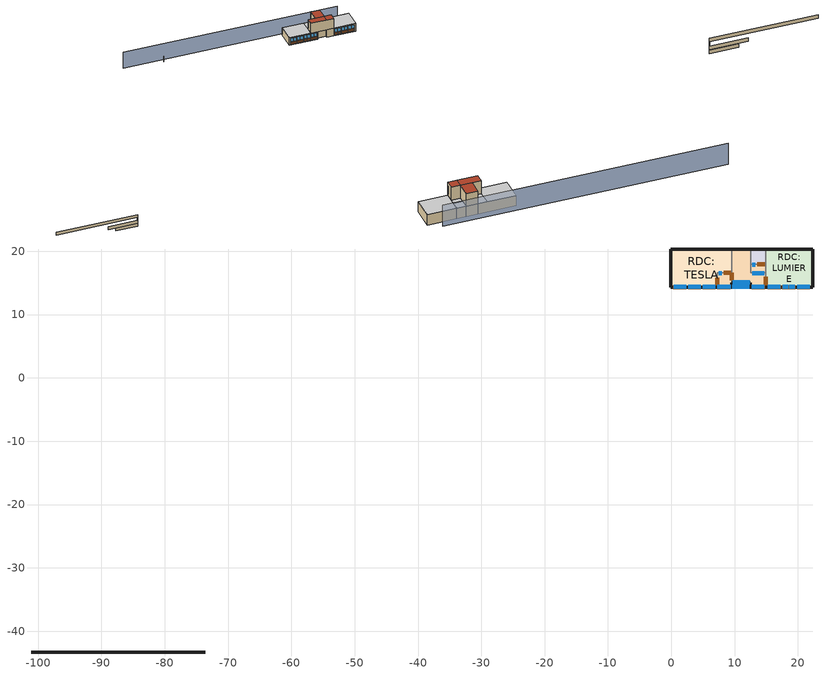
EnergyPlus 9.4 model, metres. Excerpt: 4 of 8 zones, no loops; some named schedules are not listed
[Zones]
RDC:HALLRDC
 floor outside (NR3 - Plancher - externe): 12.53,17.96 9.59,17.96 9.59,20.36 12.53,20.36 z0.03; 14.88,14.3 12.49,14.3 12.49,15.02 14.88,15.02 z0.03; 14.88,15.02 9.59,15.02 9.59,17.96 14.88,17.96 z0.03
 floor outside (NR3 - Plancher - intermédiaire): 12.49,14.3 9.59,14.3 9.59,15.02 12.49,15.02 z2.92
 floor to RDC:HALLRDC (NR3 - Plancher - intermédiaire_Reversed_Rev): 13.32,16.55 12.53,16.55 12.53,16.6 13.25,16.6 z2.92; 12.53,16.55 12.5,16.55 12.5,17.17 12.53,17.14 z2.92; 12.49,15.02 9.62,15.02 9.62,16.55 12.49,16.55 z2.92; 14.88,14.3 12.49,14.3 12.49,16.55 13.32,16.55 14.88,15.37 z2.92; 9.62,15.02 9.59,15.02 9.59,19.36 9.62,19.34 z2.92; 14.88,15.37 13.25,16.6 14.88,16.6 z2.92; 9.62,19.34 9.59,19.36 9.59,19.95 9.62,19.95 z2.92; 12.5,19.95 9.59,19.95 9.59,20.36 12.5,20.36 z2.92; 12.53,17.14 12.5,17.17 12.5,20.36 12.53,20.36 z2.92
 floor to RDC:TESLA (NR3 - Plafond_RdC_Reversed): 9.59,14.3 7.24,14.3 7.24,16.6 9.59,16.6 z2.92
 wall outside (NR3 - Nord): 12.53,20.36 9.59,20.36 z0.03:2.92; 12.53,20.36 9.59,20.36 z2.92:6.53
 wall outside (NR3 - Mur EST et OUEST SUD): 9.59,15.02 12.49,15.02 12.49,14.3 14.88,14.3 z0.03:2.92; 7.24,14.3 14.88,14.3 z2.92:6.53
 wall outside (LinearBridgingConstruction): -73.6,-43.29 -101.06,-43.29 z-11.1:-10.1
 wall to RDC:LOCALTECH (NR3 - Cloisons interieures_Rev): 14.88,17.96 12.53,17.96 z0.03:2.92
 wall to RDC:LOCALTECH (NR3 - Cloison interieur coupe feu_Rev): 12.53,17.96 12.53,20.36 z0.03:2.92
 wall to RDC:TESLA (NR3 - Cloison interieur coupe feu_Rev): 9.59,20.36 9.59,15.02 z0.03:2.92
 wall to RDC:LUMIERE (NR3 - Cloisons interieures_Rev): 14.88,14.3 14.88,17.96 z0.03:2.92
 wall to Etage:BUREAUETAGE (NR3 - Cloisons interieures_Rev): 9.59,16.6 7.24,16.6 z2.92:6.53
 wall to Etage:NOBEL (NR3 - Cloisons interieures_Rev): 7.24,16.6 7.24,14.3 z2.92:6.53
 wall to Etage:TURING (NR3 - Cloisons interieures_Rev): 14.88,14.3 14.88,16.6 z2.92:6.53
 wall to Etage:LOCALSERVEURS (NR3 - Cloisons interieures_Rev): 14.88,16.6 12.53,16.6 z2.92:6.53
 wall to Etage:LOCALSERVEURS (NR3 - Cloison interieur coupe feu_Rev): 12.53,16.6 12.53,20.36 z2.92:6.53
 wall to Etage:BUREAUETAGE (NR3 - Cloison interieur coupe feu_Rev): 9.59,20.36 9.59,16.6 z2.92:6.53
 window inside (NR3 - vitrage intern - 1001): 13.28,17.9 12.76,17.9 z1.23:2.3; 7.99,16.54 7.47,16.54 z4.13:5.2; 14.67,16.54 12.75,16.54 z3.33:5.2
 window (NR3 - Double vitrage feuilleté_Z-30 - 1002): 11.41,15.08 12.4,15.08 / 10.56,15.08 11.33,15.08 / 9.71,15.08 10.48,15.08 z0.25:2.54
 window (SGG PLT XN 4/16/4 - 1003): 13.78,14.36 14.71,14.36 / 12.76,14.36 13.69,14.36 z1.25:2.52
 window (NR3 - Double vitrage feuilleté_Z-30 - 1004): 7.43,14.36 9.38,14.36 / 12.74,14.36 14.69,14.36 z3.14:4.06; 11.51,14.36 12.35,14.36 / 10.59,14.36 11.42,14.36 / 9.67,14.36 10.51,14.36 z3.33:4.24
 window (SGG PLT XN 4/16/4 - 1005): 13.75,14.36 14.69,14.36 / 12.74,14.36 13.67,14.36 / 8.45,14.36 9.38,14.36 / 7.43,14.36 8.36,14.36 z4.14:5.42; 11.51,14.36 12.35,14.36 / 10.59,14.36 11.42,14.36 / 9.67,14.36 10.51,14.36 z4.33:5.42
 door inside (NR 3 - Portes): 14.72,17.96 13.57,17.96 / 9.59,16.61 9.59,15.46 / 14.88,14.82 14.88,15.97 z0.2:2.34; 9.43,16.6 8.28,16.6 / 7.24,15.8 7.24,14.65 / 14.88,14.65 14.88,15.8 z3.1:5.24
 door (NR3 - Panneaux avec émalit): 12.72,14.3 14.75,14.3 z0.21:1.2
 ceiling to Etage:LOCALSERVEURS (NR3 - Plancher - intermédiaire_Reversed): 12.53,16.6 14.88,16.6 14.88,17.96 12.53,17.96 z2.92
 roof outside (NR3 - toiture végétale): 12.53,14.3 14.88,14.3 14.88,16.6 12.53,16.6 z6.53; 9.59,16.6 12.53,16.6 12.53,20.36 9.59,20.36 z6.53; 7.24,14.3 12.53,14.3 12.53,16.6 7.24,16.6 z6.53
RDC:LOCALTECH
 floor outside (NR3 - Plancher - externe): 14.88,17.96 12.53,17.96 12.53,20.36 14.88,20.36 z0.03
 wall outside (NR3 - Nord): 14.88,20.36 12.53,20.36 z0.03:2.92
 wall outside (LinearBridgingConstruction): -73.6,-43.29 -73.83,-43.29 z-12.2:-11.2
 wall to RDC:LUMIERE (NR3 - Cloisons interieures): 14.88,17.96 14.88,20.36 z0.03:2.92
 ceiling to Etage:LOCALSERVEURS (NR3 - Plancher - intermédiaire_Reversed): 12.53,17.96 14.88,17.96 14.88,20.36 12.53,20.36 z2.92
RDC:TESLA
 floor outside (NR3 - Plancher - externe): 9.59,14.3 -0.07,14.3 -0.07,20.36 9.59,20.36 z0.03
 wall outside (NR3 - Nord): 9.59,20.36 -0.07,20.36 z0.03:2.92
 wall outside (NR3 - Mur EST et OUEST SUD): -0.07,20.36 -0.07,14.3 9.59,14.3 9.59,15.02 z0.03:2.92
 wall outside (LinearBridgingConstruction): -73.6,-43.29 -83.5,-43.29 z-13.3:-12.3
 window (SGG PLT XN 4/16/4 - 1006): 8.3,14.36 9.24,14.36 / 7.28,14.36 8.22,14.36 / 6,14.36 6.94,14.36 / 3.7,14.36 4.64,14.36 / 2.69,14.36 3.62,14.36 / 1.4,14.36 2.34,14.36 z1.25:2.52
 window (NR3 - Double vitrage feuilleté_Z-30 - 1007): 4.99,14.36 5.92,14.36 / 0.39,14.36 1.32,14.36 z1.25:2.52
 door (NR3 - Panneaux avec émalit): 4.95,14.3 5.96,14.3 / 5.96,14.3 6.98,14.3 / 2.65,14.3 4.68,14.3 / 7.24,14.3 9.28,14.3 / 0.35,14.3 2.38,14.3 z0.21:1.2
 ceiling to Etage:BUREAUETAGE (NR3 - Plancher - intermédiaire_Reversed): 7.24,16.6 9.59,16.6 9.59,20.36 7.24,20.36 z2.92
 ceiling to Etage:NOBEL (NR3 - Plancher - intermédiaire_Reversed): -0.07,14.3 7.24,14.3 7.24,20.36 -0.07,20.36 z2.92
RDC:LUMIERE
 floor outside (NR3 - Plancher - externe): 22.33,14.3 14.88,14.3 14.88,20.36 22.33,20.36 z0.03
 wall outside (NR3 - Nord): 22.33,20.36 14.88,20.36 z0.03:2.92
 wall outside (NR3 - Mur EST et OUEST SUD): 14.88,14.3 22.33,14.3 22.33,20.36 z0.03:2.92
 wall outside (LinearBridgingConstruction): -73.6,-43.29 -81.1,-43.29 z-14.4:-13.4
 window (SGG PLT XN 4/16/4 - 1005): 20.91,14.36 21.85,14.36 / 19.9,14.36 20.83,14.36 / 18.59,14.36 19.53,14.36 / 17.58,14.36 18.51,14.36 / 15.26,14.36 16.19,14.36 z1.25:2.52
 window (NR3 - Double vitrage feuilleté_Z-30 - 1004): 16.28,14.36 17.21,14.36 z1.25:2.52
 door (NR3 - Panneaux avec émalit): 15.22,14.3 16.23,14.3 / 16.24,14.3 17.25,14.3 / 19.86,14.3 21.89,14.3 / 17.54,14.3 19.57,14.3 z0.21:1.2
 ceiling to Etage:TURING (NR3 - Plancher - intermédiaire_Reversed): 14.88,14.3 22.33,14.3 22.33,20.36 14.88,20.36 z2.92
shading: -53.06,21.68 18.94,21.68 z-0.31:5.69; -39.88,20.72 -39.88,20.52 z-0.31:1.69
[Building]
Building: North Axis {deg}=37; Terrain=Urban; Loads Convergence Tolerance Value {W}=0.04; Temperature Convergence Tolerance Value {deltaC}=0.4; Solar Distribution=FullExterior; Maximum Number of Warmup Days=25; Minimum Number of Warmup Days=6
[Site:Location]
NR3 (01-01:31-12)  (01-01:31-12): Latitude {deg}=48.9; Longitude {deg}=2.21; Time Zone {hr}=1; Elevation {m}=50
[SizingPeriod:DesignDay] Day of Month=15; Day Type=SummerDesignDay; Humidity Condition Type=WetBulb; Barometric Pressure {Pa}=100725.8; Wind Speed {m/s}=0; Wind Direction {deg}=0; Rain Indicator=No; Snow Indicator=No; Daylight Saving Time Indicator=Yes; Solar Model Indicator=ASHRAEClearSky; Sky Clearness=0.98
Name | Month | Maximum Dry-Bulb Temperature {C} | Daily Dry-Bulb Temperature Range {deltaC} | Wetbulb or DewPoint at Maximum Dry-Bulb {C}
Summer Design Day in NR3 (01-01:31-12) Juin | 6 | 31.4 | 13.1 | 20.9
Summer Design Day in NR3 (01-01:31-12) Juil | 7 | 33.8 | 13.6 | 20.9
Summer Design Day in NR3 (01-01:31-12) Aoû | 8 | 35.9 | 14.2 | 21.6
Summer Design Day in NR3 (01-01:31-12) Sep | 9 | 28.8 | 12.4 | 19.1
[Site:HeightVariation]
Wind Speed Profile Exponent=0.28; Wind Speed Profile Boundary Layer Thickness {m}=370; Air Temperature Gradient Coefficient {K/m}=0.0065
[Site:GroundTemperature:BuildingSurface]
18, 18, 18, 18, 18, 18, 18, 18, 18, 18, 18, 18
[Site:GroundTemperature:FCfactorMethod]
January Ground Temperature {C}=5.23; February Ground Temperature {C}=4.57; March Ground Temperature {C}=5.75; April Ground Temperature {C}=7.6; May Ground Temperature {C}=12.46; June Ground Temperature {C}=16.2; July Ground Temperature {C}=18.72; August Ground Temperature {C}=19.49; September Ground Temperature {C}=18.18; October Ground Temperature {C}=15.28; November Ground Temperature {C}=11.39; December Ground Temperature {C}=7.79
[Site:GroundTemperature:Shallow]
14, 14, 14, 14, 14, 14, 14, 14, 14, 14, 14, 14
[Site:GroundTemperature:Deep]
14, 14, 14, 14, 14, 14, 14, 14, 14, 14, 14, 14
[Site:GroundReflectance]
0.2, 0.2, 0.2, 0.2, 0.2, 0.2, 0.2, 0.2, 0.2, 0.2, 0.2, 0.2
[Site:GroundReflectance:SnowModifier]
2, 2
[Site:WaterMainsTemperature]
Calculation Method=Correlation; Annual Average Outdoor Air Temperature {C}=11.6; Maximum Difference In Monthly Average Outdoor Air Temperatures {deltaC}=20
[Material] Roughness=Rough
Name | Thickness {m} | Conductivity {W/m-K} | Density {kg/m3} | Specific Heat {J/kg-K} | Thermal Absorptance | Solar Absorptance | Visible Absorptance
Foam - polyurethane_.14 | 0.14 | 0.028 | 30 | 1470 | 0.9 | 0.6 | 0.6
Oriented strand board (OSB)_.012 | 0.012 | 0.13 | 650 | 1700 | 0.9 | 0.6 | 0.6
NR3 - NOVOPHEN Particleboard_.019 | 0.019 | 0.14 | 670 | 1700 | 0.9 | 0.6 | 0.6
NR3 - Couvertur en acier_.001 | 0.001 | 50 | 7800 | 450 | 0.3 | 0.3 | 0.3
NR3 - Plaque de plâtre_.013 | 0.013 | 0.25 | 800 | 1000 | 0.9 | 0.7 | 0.7
Wood derivatives - plywood - 700 kg/m3_.003 | 0.003 | 0.15 | 700 | 1420 | 0.9 | 0.6 | 0.6
Wood derivatives - wood particle panels_.034 | 0.034 | 0.12 | 500 | 1880 | 0.9 | 0.6 | 0.6
GR 32 ISOVER_.14 | 0.14 | 0.032 | 28 | 1470 | 0.9 | 0.7 | 0.7
Anti-Sun Glass Cladding_.005 | 0.005 | 1.05 | 2500 | 750 | 0.9 | 0.5 | 0.5
Aluminium_.0015 | 0.0015 | 160 | 2800 | 880 | 0.3 | 0.3 | 0.3
EPS Expanded Polystyrene (Standard)_.01 | 0.01 | 0.04 | 15 | 1400 | 0.9 | 0.6 | 0.6
Air **** DOES NOT INCLUDE EFFECT OF CONVECTION - NOT FOR GENERAL USE ****_.2 | 0.2 | 0.025 | 1.23 | 1008 | 0.9 | 0.7 | 0.7
Air **** DOES NOT INCLUDE EFFECT OF CONVECTION - NOT FOR GENERAL USE ****_.06 | 0.06 | 0.025 | 1.23 | 1008 | 0.9 | 0.7 | 0.7
NR3 - Isolant en laine minérale_.04 | 0.04 | 0.046 | 137.5 | 1030 | 0.9 | 0.6 | 0.6
Soil - earth common_.07 | 0.07 | 1.28 | 1460 | 880 | 0.9 | 0.6 | 0.6
NR3 - Membrane PVC Armé_.0014 | 0.0014 | 0.06 | 1090 | 1000 | 0.9 | 0.7 | 0.7
NR3 - Lambourde bois_.06 | 0.06 | 0.12 | 500 | 1600 | 0.9 | 0.7 | 0.7
[Material:NoMass] Roughness=Rough
Name | Thermal Resistance {m2-K/W} | Thermal Absorptance | Solar Absorptance | Visible Absorptance
LinearBridgingLayer | 0.6267 | 0.01 | 0.01 | 0.01
1_RVAL_4; 3_RVAL_1; 4_RVAL_5; 19_RVAL_5 | 0.04 | 0.9 | 0.7 | 0.7
5_RVAL_3; 6_RVAL_3; 10_RVAL_2 | 1.35 | 0.9 | 0.7 | 0.7
11_RVAL_1 | 2.5441 | 0.9 | 0.7 | 0.7
21_RVAL_4; 21_RVAL_6 | 4.55 | 0.9 | 0.7 | 0.7
21_RVAL_7 | 6.85 | 0.9 | 0.7 | 0.7
[Material:RoofVegetation]
NR3 - Vegetation_.15: Height of Plants {m}=0.1; Leaf Area Index=2.7; Leaf Reflectivity=0.22; Leaf Emissivity=0.95; Minimum Stomatal Resistance {s/m}=100; Roughness=Rough; Thickness {m}=0.15; Conductivity of Dry Soil {W/m-K}=0.337; Density of Dry Soil {kg/m3}=1300; Specific Heat of Dry Soil {J/kg-K}=1046; Thermal Absorptance=0.9; Solar Absorptance=0.7; Visible Absorptance=0.7; Saturation Volumetric Moisture Content of the Soil Layer=0.5; Residual Volumetric Moisture Content of the Soil Layer=0.01; Initial Volumetric Moisture Content of the Soil Layer=0.15; Moisture Diffusion Calculation Method=Simple
[WindowMaterial:Glazing] Optical Data Type=Spectral; Infrared Transmittance at Normal Incidence=0; Dirt Correction Factor for Solar and Visible Transmittance=1
Name | Window Glass Spectral Data Set | Thickness {m} | Front Side Infrared Hemispherical Emissivity | Back Side Infrared Hemispherical Emissivity | Conductivity {W/m-K}
1225 | Guardian Clear laminate (4mm+.060"PVB+4mm) <C_Lam44.2.grd> | 0.0091948 | 0.84 | 0.84 | 0.6196
7776 | Saint-Gobain Glass SGG PLANICLEAR 4mm <PLANICLEAR 4mm.SGG> | 0.004 | 0.84 | 0.84 | 1
7968 | Saint-Gobain Glass SGG PLANITHERM XN 4mm <PLANITHERM XN 4mm.SGG> | 0.004 | 0.05 | 0.84 | 1
7985 | Saint-Gobain Glass SGG VISION-LITE 44.2mm <VISION-LITE 44.2mm.SGG> | 0.00876 | 0.846 | 0.846 | 0.756
[WindowMaterial:Gas]
1021: Gas Type=Argon; Thickness {m}=0.016
[WindowMaterial:Blind]
20001: Slat Orientation=Horizontal; Slat Width {m}=0.025; Slat Separation {m}=0.01875; Slat Thickness {m}=0.001; Slat Angle {deg}=45; Slat Conductivity {W/m-K}=0.9; Slat Beam Solar Transmittance=0; Front Side Slat Beam Solar Reflectance=0.8; Back Side Slat Beam Solar Reflectance=0.8; Slat Diffuse Solar Transmittance=0; Front Side Slat Diffuse Solar Reflectance=0.8; Back Side Slat Diffuse Solar Reflectance=0.8; Slat Beam Visible Transmittance=0; Front Side Slat Beam Visible Reflectance=0.8; Back Side Slat Beam Visible Reflectance=0.8; Slat Diffuse Visible Transmittance=0; Front Side Slat Diffuse Visible Reflectance=0.8; Back Side Slat Diffuse Visible Reflectance=0.8; Slat Infrared Hemispherical Transmittance=0; Front Side Slat Infrared Hemispherical Emissivity=0.9; Back Side Slat Infrared Hemispherical Emissivity=0.9; Blind to Glass Distance {m}=0.015; Blind Top Opening Multiplier=0.5; Blind Bottom Opening Multiplier=0.5; Blind Left Side Opening Multiplier=0.5; Blind Right Side Opening Multiplier=0.5; Minimum Slat Angle {deg}=0; Maximum Slat Angle {deg}=180
[MaterialProperty:GlazingSpectralData]
Guardian Clear laminate (4mm+.060"PVB+4mm) <C_Lam44.2.grd>: Wavelength 1 {micron}=0.3; Transmittance 1=0; Front Reflectance 1=0.053; Back Reflectance 1=0.047; Wavelength 2 {micron}=0.305; Transmittance 2=0; Front Reflectance 2=0.053; Back Reflectance 2=0.046; Wavelength 3 {micron}=0.31; Transmittance 3=0; Front Reflectance 3=0.053; Back Reflectance 3=0.046; Wavelength 4 {micron}=0.315; Transmittance 4=0; Front Reflectance 4=0.053; Back Reflectance 4=0.046; Wavelength 5 {micron}=0.32; Transmittance 5=0; Front Reflectance 5=0.052; Back Reflectance 5=0.046; N21=0.325; N22=0; N23=0.052; N24=0.046; N25=0.33; N26=0; N27=0.052; N28=0.046; N29=0.335; N30=0; N31=0.052; N32=0.046; N33=0.34; N34=0; N35=0.052; N36=0.045; N37=0.345; N38=0; N39=0.051; N40=0.045; N41=0.35; N42=0; N43=0.051; N44=0.045; N45=0.355; N46=0; N47=0.051; N48=0.045; N49=0.36; N50=0; N51=0.051; N52=0.045; N53=0.365; N54=0; N55=0.051; N56=0.045; N57=0.37; N58=0; N59=0.051; N60=0.045; N61=0.375; N62=0; N63=0.05; N64=0.045; N65=0.38; N66=0; N67=0.05; N68=0.044; N69=0.385; N70=0.002; N71=0.05; N72=0.044; N73=0.39; N74=0.04; N75=0.05; N76=0.044; N77=0.395; N78=0.196; N79=0.052; N80=0.046; N81=0.4; N82=0.408; N83=0.058; N84=0.053; N85=0.405; N86=0.607; N87=0.067; N88=0.064; N89=0.41; N90=0.737; N91=0.076; N92=0.074; N93=0.415; N94=0.803; N95=0.08; N96=0.079; N97=0.42; N98=0.834; N99=0.082; N100=0.081; N101=0.425; N102=0.848; N103=0.083; N104=0.083; N105=0.43; N106=0.854; N107=0.084; N108=0.083; N109=0.435; N110=0.857; N111=0.084; N112=0.083; N113=0.44; N114=0.859; N115=0.084; N116=0.083; N117=0.445; N118=0.863; N119=0.084; N120=0.083; N121=0.45; N122=0.867; N123=0.084; N124=0.084; N125=0.455; N126=0.872; N127=0.084; N128=0.084; N129=0.46; N130=0.876; N131=0.084; N132=0.084; N133=0.465; N134=0.878; N135=0.085; N136=0.084; N137=0.47; N138=0.881; N139=0.085; N140=0.084; N141=0.475; N142=0.882; N143=0.085; N144=0.084; N145=0.48; N146=0.883; N147=0.085; N148=0.084; N149=0.485; N150=0.884; N151=0.085; N152=0.084; N153=0.49; N154=0.885; N155=0.085; N156=0.084; N157=0.495; N158=0.886; N159=0.084; N160=0.084; N161=0.5; N162=0.887; N163=0.084; N164=0.084; N165=0.505; N166=0.888; N167=0.084; N168=0.084; N169=0.51; N170=0.889; N171=0.084; N172=0.084; N173=0.515; N174=0.889; N175=0.084; N176=0.084; N177=0.52; N178=0.889; N179=0.084; N180=0.084; N181=0.525; N182=0.889; N183=0.084; N184=0.084; N185=0.53; N186=0.889; N187=0.084; N188=0.084; N189=0.535; N190=0.889; N191=0.084; N192=0.083; N193=0.54; N194=0.888; N195=0.084; N196=0.083; N197=0.545; N198=0.887; N199=0.083; N200=0.083; N201=0.55; N202=0.887; N203=0.083; N204=0.083; N205=0.555; N206=0.885; N207=0.083; N208=0.083; N209=0.56; N210=0.884; N211=0.083; N212=0.083; N213=0.565; N214=0.883; N215=0.083; N216=0.082; N217=0.57; N218=0.882; N219=0.083; N220=0.082; N221=0.575; N222=0.88; N223=0.082; N224=0.082; N225=0.58; N226=0.878; N227=0.082; N228=0.082; N229=0.585; N230=0.876; N231=0.082; N232=0.081; N233=0.59; N234=0.874; N235=0.082; N236=0.081; N237=0.595; N238=0.872; N239=0.081; N240=0.081; N241=0.6; N242=0.87; N243=0.081; N244=0.081; N245=0.605; N246=0.867; N247=0.081; N248=0.08; N249=0.61; N250=0.865; N251=0.081; N252=0.08; N253=0.615; N254=0.862; N255=0.08; N256=0.08; N257=0.62; N258=0.86; N259=0.08; N260=0.08; N261=0.625; N262=0.857; N263=0.08; N264=0.079; N265=0.63; N266=0.854; N267=0.08; N268=0.079; N269=0.635; N270=0.851; N271=0.079; N272=0.079; N273=0.64; N274=0.848; N275=0.079; N276=0.078; N277=0.645; N278=0.845; N279=0.079; N280=0.078; N281=0.65; N282=0.842; N283=0.078; N284=0.078; N285=0.655; N286=0.839; N287=0.078; N288=0.077; N289=0.66; N290=0.836; N291=0.078; N292=0.077; N293=0.665; N294=0.833; N295=0.078; N296=0.077; N297=0.67; N298=0.83; N299=0.077; N300=0.076; N301=0.675; N302=0.826; N303=0.077; N304=0.076; N305=0.68; N306=0.823; N307=0.077; N308=0.076; N309=0.685; N310=0.82; N311=0.076; N312=0.076; N313=0.69; N314=0.816; N315=0.076; N316=0.075; N317=0.695; N318=0.812; N319=0.076; N320=0.075; N321=0.7; N322=0.809; N323=0.075; N324=0.074; N325=0.705; N326=0.805; N327=0.075; N328=0.074; N329=0.71; N330=0.801; N331=0.075; N332=0.074; N333=0.715; N334=0.797; N335=0.075; N336=0.073; N337=0.72; N338=0.794; N339=0.074; N340=0.073; N341=0.725; N342=0.79; N343=0.074; N344=0.073; N345=0.73; N346=0.786; N347=0.074; N348=0.072; N349=0.735; N350=0.783; N351=0.073; N352=0.072; N353=0.74; N354=0.778; N355=0.073; N356=0.072; N357=0.745; N358=0.774; N359=0.073; N360=0.071; N361=0.75; N362=0.771; N363=0.072; N364=0.071; N365=0.755; N366=0.767; N367=0.072; N368=0.071; N369=0.76; N370=0.763; N371=0.072; N372=0.07; N373=0.765; N374=0.76; N375=0.072; N376=0.07; N377=0.77; N378=0.757; N379=0.071; N380=0.07; N381=0.775; N382=0.753; N383=0.071; N384=0.07; N385=0.78; N386=0.749; N387=0.071; N388=0.069; N389=0.785; N390=0.746; N391=0.07; N392=0.069; N393=0.79; N394=0.743; N395=0.07; N396=0.069; N397=0.795; N398=0.74; N399=0.07; N400=0.069; N401=0.8; N402=0.736; N403=0.07; N404=0.068; N405=0.805; N406=0.733; N407=0.07; N408=0.068; N409=0.81; N410=0.73; N411=0.069; N412=0.068; N413=0.815; N414=0.726; N415=0.069; N416=0.067; N417=0.82; N418=0.722; N419=0.069; N420=0.067; N421=0.825; N422=0.719; N423=0.069; N424=0.067; N425=0.83; N426=0.717; N427=0.068; N428=0.067; N429=0.835; N430=0.714; N431=0.068; N432=0.066; N433=0.84; N434=0.711; N435=0.068; N436=0.066; N437=0.845; N438=0.709; N439=0.068; N440=0.066; N441=0.85; N442=0.706; N443=0.068; N444=0.066; N445=0.855; N446=0.704; N447=0.067; N448=0.066; N449=0.86; N450=0.703; N451=0.067; N452=0.066; N453=0.865; N454=0.701; N455=0.067; N456=0.065; N457=0.87; N458=0.699; N459=0.067; N460=0.065; N461=0.875; N462=0.696; N463=0.067; N464=0.065; N465=0.88; N466=0.694; N467=0.067; N468=0.065; N469=0.885; N470=0.692; N471=0.066; N472=0.065; N473=0.89; N474=0.689; N475=0.066; N476=0.064; N477=0.895; N478=0.686; N479=0.066; N480=0.064; N481=0.9; N482=0.683; N483=0.066; N484=0.064; N485=0.905; N486=0.68; N487=0.066; N488=0.064; N489=0.91; N490=0.676; N491=0.065; N492=0.063; N493=0.915; N494=0.673; N495=0.065; N496=0.063; N497=0.92; N498=0.673; N499=0.065; N500=0.063; N501=0.925; N502=0.673; N503=0.065; N504=0.063; N505=0.93; N506=0.674; N507=0.065; N508=0.063; N509=0.935; N510=0.674; N511=0.065; N512=0.063; N513=0.94; N514=0.673; N515=0.065; N516=0.063; N517=0.945; N518=0.673; N519=0.065; N520=0.063; N521=0.95; N522=0.672; N523=0.065; N524=0.063; N525=0.955; N526=0.671; N527=0.065; N528=0.063; N529=0.96; N530=0.67; N531=0.065; N532=0.063; N533=0.965; N534=0.669; N535=0.065; N536=0.063; N537=0.97; N538=0.668; N539=0.065; N540=0.063; N541=0.975; N542=0.667; N543=0.065; N544=0.063; N545=0.98; N546=0.665; N547=0.064; N548=0.063; N549=0.985; N550=0.664; N551=0.064; N552=0.062; N553=0.99; N554=0.663; N555=0.064; N556=0.062; N557=0.995; N558=0.662; N559=0.064; N560=0.062; N561=1; N562=0.662; N563=0.064; N564=0.062; N565=1.005; N566=0.661; N567=0.064; N568=0.062; N569=1.01; N570=0.66; N571=0.064; N572=0.062; N573=1.015; N574=0.66; N575=0.064; N576=0.062; N577=1.02; N578=0.659; N579=0.064; N580=0.062; N581=1.025; N582=0.659; N583=0.064; N584=0.062; N585=1.03; N586=0.659; N587=0.064; N588=0.062; N589=1.035; N590=0.659; N591=0.064; N592=0.062; N593=1.04; N594=0.659; N595=0.064; N596=0.062; N597=1.045; N598=0.659; N599=0.064; N600=0.062; N601=1.05; N602=0.659; N603=0.064; N604=0.062; N605=1.055; N606=0.659; N607=0.064; N608=0.062; N609=1.06; N610=0.659; N611=0.064; N612=0.062; N613=1.065; N614=0.659; N615=0.064; N616=0.062; N617=1.07; N618=0.659; N619=0.064; N620=0.062; N621=1.075; N622=0.659; N623=0.064; N624=0.062; N625=1.08; N626=0.659; N627=0.064; N628=0.062; N629=1.085; N630=0.66; N631=0.064; N632=0.062; N633=1.09; N634=0.66; N635=0.064; N636=0.062; N637=1.095; N638=0.66; N639=0.064; N640=0.062; N641=1.1; N642=0.66; N643=0.064; N644=0.062; N645=1.105; N646=0.661; N647=0.064; N648=0.062; N649=1.11; N650=0.661; N651=0.064; N652=0.062; N653=1.115; N654=0.661; N655=0.064; N656=0.062; N657=1.12; N658=0.661; N659=0.064; N660=0.062; N661=1.125; N662=0.66; N663=0.064; N664=0.062; N665=1.13; N666=0.659; N667=0.064; N668=0.062; N669=1.135; N670=0.656; N671=0.063; N672=0.061; N673=1.14; N674=0.653; N675=0.063; N676=0.061; N677=1.145; N678=0.646; N679=0.063; N680=0.061; N681=1.15; N682=0.638; N683=0.062; N684=0.06; N685=1.155; N686=0.635; N687=0.062; N688=0.06; N689=1.16; N690=0.632; N691=0.062; N692=0.06; N693=1.165; N694=0.625; N695=0.062; N696=0.059; N697=1.17; N698=0.615; N699=0.061; N700=0.059; N701=1.175; N702=0.603; N703=0.06; N704=0.058; N705=1.18; N706=0.588; N707=0.059; N708=0.057; N709=1.185; N710=0.566; N711=0.058; N712=0.056; N713=1.19; N714=0.546; N715=0.057; N716=0.055; N717=1.195; N718=0.544; N719=0.057; N720=0.055; N721=1.2; N722=0.554; N723=0.058; N724=0.055; N725=1.205; N726=0.565; N727=0.058; N728=0.056; N729=1.21; N730=0.58; N731=0.059; N732=0.057; N733=1.215; N734=0.595; N735=0.06; N736=0.058; N737=1.22; N738=0.607; N739=0.06; N740=0.058; N741=1.225; N742=0.616; N743=0.061; N744=0.059; N745=1.23; N746=0.623; N747=0.061; N748=0.059; N749=1.235; N750=0.628; N751=0.061; N752=0.059; N753=1.24; N754=0.633; N755=0.062; N756=0.06; N757=1.245; N758=0.636; N759=0.062; N760=0.06; N761=1.25; N762=0.64; N763=0.062; N764=0.06; N765=1.255; N766=0.643; N767=0.062; N768=0.06; N769=1.26; N770=0.646; N771=0.062; N772=0.06; N773=1.265; N774=0.649; N775=0.063; N776=0.061; N777=1.27; N778=0.652; N779=0.063; N780=0.061; N781=1.275; N782=0.656; N783=0.063; N784=0.061; N785=1.28; N786=0.66; N787=0.063; N788=0.061; N789=1.285; N790=0.664; N791=0.063; N792=0.062; N793=1.29; N794=0.668; N795=0.064; N796=0.062; N797=1.295; N798=0.671; N799=0.064; N800=0.062; N801=1.3; N802=0.673; N803=0.064; N804=0.062; N805=1.305; N806=0.676; N807=0.064; N808=0.062; N809=1.31; N810=0.678; N811=0.064; N812=0.062; N813=1.315; N814=0.679; N815=0.064; N816=0.062; N817=1.32; N818=0.681; N819=0.064; N820=0.063; N821=1.325; N822=0.682; N823=0.064; N824=0.063; N825=1.33; N826=0.683; N827=0.064; N828=0.063; N829=1.335; N830=0.683; N831=0.064; N832=0.063; N833=1.34; N834=0.683; N835=0.064; N836=0.063; N837=1.345; N838=0.68; N839=0.064; N840=0.062; N841=1.35; N842=0.676; N843=0.064; N844=0.062; N845=1.355; N846=0.668; N847=0.063; N848=0.062; N849=1.36; N850=0.66; N851=0.063; N852=0.061; N853=1.365; N854=0.654; N855=0.063; N856=0.061; N857=1.37; N858=0.641; N859=0.062; N860=0.06; N861=1.375; N862=0.626; N863=0.061; N864=0.059; N865=1.38; N866=0.617; N867=0.06; N868=0.058; N869=1.385; N870=0.613; N871=0.06; N872=0.058; N873=1.39; N874=0.607; N875=0.06; N876=0.058; N877=1.395; N878=0.606; N879=0.06; N880=0.058; N881=1.4; N882=0.606; N883=0.06; N884=0.058; N885=1.405; N886=0.596; N887=0.059; N888=0.057; N889=1.41; N890=0.582; N891=0.058; N892=0.056; N893=1.415; N894=0.578; N895=0.058; N896=0.056; N897=1.42; N898=0.575; N899=0.058; N900=0.056; N901=1.425; N902=0.566; N903=0.058; N904=0.055; N905=1.43; N906=0.56; N907=0.057; N908=0.055; N909=1.435; N910=0.557; N911=0.057; N912=0.055; N913=1.44; N914=0.555; N915=0.057; N916=0.055; N917=1.445; N918=0.555; N919=0.057; N920=0.055; N921=1.45; N922=0.557; N923=0.057; N924=0.055; N925=1.455; N926=0.563; N927=0.057; N928=0.055; N929=1.46; N930=0.571; N931=0.058; N932=0.056; N933=1.465; N934=0.581; N935=0.058; N936=0.056; N937=1.47; N938=0.592; N939=0.059; N940=0.057; N941=1.475; N942=0.602; N943=0.059; N944=0.057; N945=1.48; N946=0.612; N947=0.06; N948=0.058; N949=1.485; N950=0.621; N951=0.06; N952=0.058; N953=1.49; N954=0.63; N955=0.061; N956=0.059; N957=1.495; N958=0.637; N959=0.061; N960=0.059; N961=1.5; N962=0.645; N963=0.062; N964=0.06; N965=1.505; N966=0.652; N967=0.062; N968=0.06; N969=1.51; N970=0.659; N971=0.062; N972=0.061; N973=1.515; N974=0.664; N975=0.063; N976=0.061; N977=1.52; N978=0.669; N979=0.063; N980=0.061; N981=1.525; N982=0.673; N983=0.063; N984=0.062; N985=1.53; N986=0.676; N987=0.063; N988=0.062; N989=1.535; N990=0.678; N991=0.063; N992=0.062; N993=1.54; N994=0.679; N995=0.063; N996=0.062; N997=1.545; N998=0.679; N999=0.063; N1000=0.062; N1001=1.55; N1002=0.679; N1003=0.063; N1004=0.062; N1005=1.555; N1006=0.679; N1007=0.063; N1008=0.062; N1009=1.56; N1010=0.68; N1011=0.063; N1012=0.062; N1013=1.565; N1014=0.682; N1015=0.064; N1016=0.062; N1017=1.57; N1018=0.685; N1019=0.064; N1020=0.062; N1021=1.575; N1022=0.688; N1023=0.064; N1024=0.062; N1025=1.58; N1026=0.692; N1027=0.064; N1028=0.063; N1029=1.585; N1030=0.695; N1031=0.064; N1032=0.063; N1033=1.59; N1034=0.698; N1035=0.064; N1036=0.063; N1037=1.595; N1038=0.701; N1039=0.065; N1040=0.063; N1041=1.6; N1042=0.703; N1043=0.065; N1044=0.063; N1045=1.605; N1046=0.705; N1047=0.065; N1048=0.063; N1049=1.61; N1050=0.707; N1051=0.065; N1052=0.064; N1053=1.615; N1054=0.708; N1055=0.065; N1056=0.064; N1057=1.62; N1058=0.708; N1059=0.065; N1060=0.064; N1061=1.625; N1062=0.708; N1063=0.065; N1064=0.064; N1065=1.63; N1066=0.707; N1067=0.065; N1068=0.063; N1069=1.635; N1070=0.708; N1071=0.065; N1072=0.064; N1073=1.64; N1074=0.708; N1075=0.065; N1076=0.064; N1077=1.645; N1078=0.708; N1079=0.065; N1080=0.064; N1081=1.65; N1082=0.707; N1083=0.065; N1084=0.063; N1085=1.655; N1086=0.705; N1087=0.065; N1088=0.063; N1089=1.66; N1090=0.7; N1091=0.064; N1092=0.063; N1093=1.665; N1094=0.691; N1095=0.064; N1096=0.062; N1097=1.67; N1098=0.677; N1099=0.063; N1100=0.061; N1101=1.675; N1102=0.654; N1103=0.062; N1104=0.06; N1105=1.68; N1106=0.614; N1107=0.059; N1108=0.058; N1109=1.685; N1110=0.544; N1111=0.056; N1112=0.054; N1113=1.69; N1114=0.457; N1115=0.052; N1116=0.05; N1117=1.695; N1118=0.381; N1119=0.049; N1120=0.047; N1121=1.7; N1122=0.315; N1123=0.047; N1124=0.044; N1125=1.705; N1126=0.275; N1127=0.046; N1128=0.043; N1129=1.71; N1130=0.278; N1131=0.046; N1132=0.043; N1133=1.715; N1134=0.289; N1135=0.047; N1136=0.044; N1137=1.72; N1138=0.299; N1139=0.047; N1140=0.044; N1141=1.725; N1142=0.317; N1143=0.047; N1144=0.044; N1145=1.73; N1146=0.329; N1147=0.048; N1148=0.045; N1149=1.735; N1150=0.323; N1151=0.047; N1152=0.045; N1153=1.74; N1154=0.308; N1155=0.047; N1156=0.044; N1157=1.745; N1158=0.295; N1159=0.047; N1160=0.044; N1161=1.75; N1162=0.293; N1163=0.047; N1164=0.044; N1165=1.755; N1166=0.309; N1167=0.047; N1168=0.044; N1169=1.76; N1170=0.338; N1171=0.048; N1172=0.045; N1173=1.765; N1174=0.369; N1175=0.049; N1176=0.046; N1177=1.77; N1178=0.397; N1179=0.05; N1180=0.047; N1181=1.775; N1182=0.423; N1183=0.051; N1184=0.048; N1185=1.78; N1186=0.442; N1187=0.051; N1188=0.049; N1189=1.785; N1190=0.453; N1191=0.052; N1192=0.049; N1193=1.79; N1194=0.459; N1195=0.052; N1196=0.05; N1197=1.795; N1198=0.464; N1199=0.052; N1200=0.05; N1201=1.8; N1202=0.469; N1203=0.052; N1204=0.05; N1205=1.805; N1206=0.471; N1207=0.052; N1208=0.05; N1209=1.81; N1210=0.47; N1211=0.052; N1212=0.05; N1213=1.815; N1214=0.469; N1215=0.052; N1216=0.05; N1217=1.82; N1218=0.468; N1219=0.052; N1220=0.05; N1221=1.825; N1222=0.47; N1223=0.052; N1224=0.05; N1225=1.83; N1226=0.475; N1227=0.052; N1228=0.05; N1229=1.835; N1230=0.482; N1231=0.053; N1232=0.05; N1233=1.84; N1234=0.491; N1235=0.053; N1236=0.051; N1237=1.845; N1238=0.502; N1239=0.054; N1240=0.051; N1241=1.85; N1242=0.514; N1243=0.054; N1244=0.052; N1245=1.855; N1246=0.526; N1247=0.055; N1248=0.052; N1249=1.86; N1250=0.535; N1251=0.055; N1252=0.053; N1253=1.865; N1254=0.542; N1255=0.055; N1256=0.053; N1257=1.87; N1258=0.547; N1259=0.055; N1260=0.053; N1261=1.875; N1262=0.548; N1263=0.056; N1264=0.054; N1265=1.88; N1266=0.546; N1267=0.055; N1268=0.053; N1269=1.885; N1270=0.538; N1271=0.055; N1272=0.053; N1273=1.89; N1274=0.526; N1275=0.054; N1276=0.052; N1277=1.895; N1278=0.514; N1279=0.054; N1280=0.052; N1281=1.9; N1282=0.503; N1283=0.053; N1284=0.051; N1285=1.905; N1286=0.492; N1287=0.053; N1288=0.051; N1289=1.91; N1290=0.482; N1291=0.053; N1292=0.05; N1293=1.915; N1294=0.474; N1295=0.052; N1296=0.05; N1297=1.92; N1298=0.47; N1299=0.052; N1300=0.05; N1301=1.925; N1302=0.468; N1303=0.052; N1304=0.05; N1305=1.93; N1306=0.468; N1307=0.052; N1308=0.05; N1309=1.935; N1310=0.469; N1311=0.052; N1312=0.05; N1313=1.94; N1314=0.472; N1315=0.052; N1316=0.05; N1317=1.945; N1318=0.478; N1319=0.052; N1320=0.05; N1321=1.95; N1322=0.487; N1323=0.053; N1324=0.05; N1325=1.955; N1326=0.497; N1327=0.053; N1328=0.051; N1329=1.96; N1330=0.505; N1331=0.053; N1332=0.051; N1333=1.965; N1334=0.512; N1335=0.054; N1336=0.052; N1337=1.97; N1338=0.518; N1339=0.054; N1340=0.052; N1341=1.975; N1342=0.522; N1343=0.054; N1344=0.052; N1345=1.98; N1346=0.526; N1347=0.054; N1348=0.052; N1349=1.985; N1350=0.528; N1351=0.054; N1352=0.052; N1353=1.99; N1354=0.529; N1355=0.054; N1356=0.052; N1357=1.995; N1358=0.527; N1359=0.054; N1360=0.052; N1361=2; N1362=0.522; N1363=0.054; N1364=0.052; N1365=2.005; N1366=0.512; N1367=0.054; N1368=0.051; N1369=2.01; N1370=0.497; N1371=0.053; N1372=0.051; N1373=2.015; N1374=0.481; N1375=0.052; N1376=0.05; N1377=2.02; N1378=0.465; N1379=0.052; N1380=0.049; N1381=2.025; N1382=0.451; N1383=0.051; N1384=0.049; N1385=2.03; N1386=0.438; N1387=0.05; N1388=0.048; N1389=2.035; N1390=0.425; N1391=0.05; N1392=0.048; N1393=2.04; N1394=0.414; N1395=0.05; N1396=0.047; N1397=2.045; N1398=0.402; N1399=0.049; N1400=0.047; N1401=2.05; N1402=0.391; N1403=0.049; N1404=0.046; N1405=2.055; N1406=0.378; N1407=0.048; N1408=0.046; N1409=2.06; N1410=0.367; N1411=0.048; N1412=0.045; N1413=2.065; N1414=0.357; N1415=0.048; N1416=0.045; N1417=2.07; N1418=0.352; N1419=0.048; N1420=0.045; N1421=2.075; N1422=0.351; N1423=0.047; N1424=0.045; N1425=2.08; N1426=0.352; N1427=0.047; N1428=0.045; N1429=2.085; N1430=0.356; N1431=0.048; N1432=0.045; N1433=2.09; N1434=0.361; N1435=0.048; N1436=0.045; N1437=2.095; N1438=0.368; N1439=0.048; N1440=0.045; N1441=2.1; N1442=0.375; N1443=0.048; N1444=0.046; N1445=2.105; N1446=0.382; N1447=0.048; N1448=0.046; N1449=2.11; N1450=0.389; N1451=0.049; N1452=0.046; N1453=2.115; N1454=0.395; N1455=0.049; N1456=0.046; N1457=2.12; N1458=0.399; N1459=0.049; N1460=0.047; N1461=2.125; N1462=0.402; N1463=0.049; N1464=0.047; N1465=2.13; N1466=0.403; N1467=0.049; N1468=0.047; N1469=2.135; N1470=0.405; N1471=0.049; N1472=0.047; N1473=2.14; N1474=0.407; N1475=0.049; N1476=0.047; N1477=2.145; N1478=0.409; N1479=0.049; N1480=0.047; N1481=2.15; N1482=0.411; N1483=0.049; N1484=0.047; N1485=2.155; N1486=0.413; N1487=0.049; N1488=0.047; N1489=2.16; N1490=0.415; N1491=0.049; N1492=0.047; N1493=2.165; N1494=0.417; N1495=0.049; N1496=0.047; N1497=2.17; N1498=0.417; N1499=0.049; N1500=0.047; N1501=2.175; N1502=0.417; N1503=0.049; N1504=0.047; N1505=2.18; N1506=0.415; N1507=0.049; N1508=0.047; N1509=2.185; N1510=0.413; N1511=0.049; N1512=0.047; N1513=2.19; N1514=0.409; N1515=0.049; N1516=0.047; N1517=2.195; N1518=0.404; N1519=0.049; N1520=0.047; N1521=2.2; N1522=0.399; N1523=0.049; N1524=0.046; N1525=2.205; N1526=0.393; N1527=0.048; N1528=0.046; N1529=2.21; N1530=0.387; N1531=0.048; N1532=0.046; N1533=2.215; N1534=0.379; N1535=0.048; N1536=0.046; N1537=2.22; N1538=0.37; N1539=0.048; N1540=0.045; N1541=2.225; N1542=0.358; N1543=0.047; N1544=0.045; N1545=2.23; N1546=0.342; N1547=0.047; N1548=0.044; N1549=2.235; N1550=0.321; N1551=0.046; N1552=0.044; N1553=2.24; N1554=0.292; N1555=0.045; N1556=0.043; N1557=2.245; N1558=0.244; N1559=0.044; N1560=0.042; N1561=2.25; N1562=0.194; N1563=0.043; N1564=0.041; N1565=2.255; N1566=0.141; N1567=0.043; N1568=0.04; N1569=2.26; N1570=0.095; N1571=0.042; N1572=0.039; N1573=2.265; N1574=0.059; N1575=0.042; N1576=0.039; N1577=2.27; N1578=0.036; N1579=0.042; N1580=0.039; N1581=2.275; N1582=0.022; N1583=0.042; N1584=0.039; N1585=2.28; N1586=0.014; N1587=0.042; N1588=0.039; N1589=2.285; N1590=0.008; N1591=0.042; N1592=0.039; N1593=2.29; N1594=0.005; N1595=0.042; N1596=0.039; N1597=2.295; N1598=0.003; N1599=0.042; N1600=0.039; N1601=2.3; N1602=0.002; N1603=0.042; N1604=0.039; N1605=2.305; N1606=0.002; N1607=0.042; N1608=0.039; N1609=2.31; N1610=0.002; N1611=0.042; N1612=0.039; N1613=2.315; N1614=0.003; N1615=0.042; N1616=0.039; N1617=2.32; N1618=0.005; N1619=0.042; N1620=0.039; N1621=2.325; N1622=0.006; N1623=0.042; N1624=0.039; N1625=2.33; N1626=0.007; N1627=0.042; N1628=0.039; N1629=2.335; N1630=0.007; N1631=0.042; N1632=0.039; N1633=2.34; N1634=0.007; N1635=0.042; N1636=0.039; N1637=2.345; N1638=0.008; N1639=0.042; N1640=0.039; N1641=2.35; N1642=0.008; N1643=0.042; N1644=0.039; N1645=2.355; N1646=0.009; N1647=0.042; N1648=0.039; N1649=2.36; N1650=0.01; N1651=0.042; N1652=0.039; N1653=2.365; N1654=0.011; N1655=0.042; N1656=0.039; N1657=2.37; N1658=0.011; N1659=0.042; N1660=0.039; N1661=2.375; N1662=0.011; N1663=0.042; N1664=0.039; N1665=2.38; N1666=0.011; N1667=0.042; N1668=0.039; N1669=2.385; N1670=0.011; N1671=0.042; N1672=0.039; N1673=2.39; N1674=0.012; N1675=0.042; N1676=0.039; N1677=2.395; N1678=0.013; N1679=0.042; N1680=0.039; N1681=2.4; N1682=0.014; N1683=0.042; N1684=0.039; N1685=2.405; N1686=0.015; N1687=0.042; N1688=0.039; N1689=2.41; N1690=0.016; N1691=0.042; N1692=0.039; N1693=2.415; N1694=0.016; N1695=0.041; N1696=0.039; N1697=2.42; N1698=0.015; N1699=0.041; N1700=0.039; N1701=2.425; N1702=0.013; N1703=0.041; N1704=0.039; N1705=2.43; N1706=0.012; N1707=0.041; N1708=0.039; N1709=2.435; N1710=0.01; N1711=0.041; N1712=0.039; N1713=2.44; N1714=0.009; N1715=0.041; N1716=0.039; N1717=2.445; N1718=0.008; N1719=0.041; N1720=0.039; N1721=2.45; N1722=0.007; N1723=0.041; N1724=0.039; N1725=2.455; N1726=0.006; N1727=0.041; N1728=0.039; N1729=2.46; N1730=0.006; N1731=0.041; N1732=0.039; N1733=2.465; N1734=0.006; N1735=0.041; N1736=0.039; N1737=2.47; N1738=0.006; N1739=0.041; N1740=0.039; N1741=2.475; N1742=0.007; N1743=0.041; N1744=0.039; N1745=2.48; N1746=0.007; N1747=0.041; N1748=0.039; N1749=2.485; N1750=0.008; N1751=0.041; N1752=0.039; N1753=2.49; N1754=0.009; N1755=0.041; N1756=0.039; N1757=2.495; N1758=0.01; N1759=0.041; N1760=0.039; N1761=2.5; N1762=0.01; N1763=0.041; N1764=0.039
[Construction]
LinearBridgingConstruction: LinearBridgingLayer
NR3 - Plancher - externe: Foam - polyurethane_.14, Oriented strand board (OSB)_.012, NR3 - NOVOPHEN Particleboard_.019, 1_RVAL_4
NR3 - Plancher - intermédiaire_Reversed: 3_RVAL_1, NR3 - NOVOPHEN Particleboard_.019, Oriented strand board (OSB)_.012, Foam - polyurethane_.14, NR3 - Couvertur en acier_.001
NR3 - Plancher - intermédiaire_Reversed_Rev: NR3 - Couvertur en acier_.001, Foam - polyurethane_.14, Oriented strand board (OSB)_.012, NR3 - NOVOPHEN Particleboard_.019, 4_RVAL_5
NR3 - Cloisons interieures: NR3 - Plaque de plâtre_.013, NR3 - Plaque de plâtre_.013, 5_RVAL_3, NR3 - Plaque de plâtre_.013, NR3 - Plaque de plâtre_.013
NR3 - Cloisons interieures_Rev: NR3 - Plaque de plâtre_.013, NR3 - Plaque de plâtre_.013, 6_RVAL_3, NR3 - Plaque de plâtre_.013, NR3 - Plaque de plâtre_.013
NR 3 - Portes: Wood derivatives - plywood - 700 kg/m3_.003, Wood derivatives - wood particle panels_.034, Wood derivatives - plywood - 700 kg/m3_.003
NR3 - Cloison interieur coupe feu_Rev: NR3 - Plaque de plâtre_.013, 10_RVAL_2, NR3 - Couvertur en acier_.001
NR3 - Nord: 11_RVAL_1, NR3 - Couvertur en acier_.001, GR 32 ISOVER_.14, NR3 - Plaque de plâtre_.013
NR3 - Mur EST et OUEST SUD: NR3 - Couvertur en acier_.001, GR 32 ISOVER_.14, NR3 - Plaque de plâtre_.013
NR3 - Panneaux avec émalit: Anti-Sun Glass Cladding_.005, Aluminium_.0015, EPS Expanded Polystyrene (Standard)_.01, NR3 - Plaque de plâtre_.013
NR3 - Plafond_RdC_Reversed: NR3 - Plaque de plâtre_.013, Air **** DOES NOT INCLUDE EFFECT OF CONVECTION - NOT FOR GENERAL USE ****_.2, NR3 - Plaque de plâtre_.013, Air **** DOES NOT INCLUDE EFFECT OF CONVECTION - NOT FOR GENERAL USE ****_.06, GR 32 ISOVER_.14, NR3 - Couvertur en acier_.001, NR3 - Isolant en laine minérale_.04
NR3 - Plancher - intermédiaire: NR3 - Couvertur en acier_.001, Foam - polyurethane_.14, Oriented strand board (OSB)_.012, NR3 - NOVOPHEN Particleboard_.019, 19_RVAL_5
NR3 - toiture végétale: NR3 - Vegetation_.15, Soil - earth common_.07, NR3 - Membrane PVC Armé_.0014, 21_RVAL_4, NR3 - Lambourde bois_.06, 21_RVAL_6, 21_RVAL_7
NR3 - vitrage intern - 1001: 1225
NR3 - Double vitrage feuilleté_Z-30 - 1002; NR3 - Double vitrage feuilleté_Z-30 - 1004; NR3 - Double vitrage feuilleté_Z-30 - 1007: 7985, 1021, 7776
NR3 - Double vitrage feuilleté_Z-30 - 2002; NR3 - Double vitrage feuilleté_Z-30 - 2004: 20001, 7985, 1021, 7776
SGG PLT XN 4/16/4 - 1003; SGG PLT XN 4/16/4 - 1005; SGG PLT XN 4/16/4 - 1006: 7776, 1021, 7968
SGG PLT XN 4/16/4 - 2003; SGG PLT XN 4/16/4 - 2005: 20001, 7776, 1021, 7968
[Zone] Type=1; Multiplier=1; Zone Inside Convection Algorithm=TARP
Name | Volume {m3} | Floor Area {m2} | Part of Total Floor Area
RDC:HALLRDC | 133.3663 | 38.488 | No
RDC:LOCALTECH | 12.9919 | 4.7729 | Yes
RDC:TESLA | 145.846 | 53.5805 | Yes
RDC:LUMIERE | 111.5597 | 40.9845 | Yes
[WindowShadingControl] Shading Type=ExteriorBlind; Shading Control Type=OnIfHighSolarOnWindow; Schedule=Shutters schedule; Setpoint {W/m2, W or deg C}=120; Shading Control Is Scheduled=Yes; Glare Control Is Active=No; Type of Slat Angle Control for Blinds=FixedSlatAngle; Setpoint 2 {W/m2 or deg C}=0; Multiple Surface Control Type=Group
Name | Zone | Construction with Shading | Fenestration Surface 1 | Fenestration Surface 2 | Fenestration Surface 3 | Fenestration Surface 4 | Fenestration Surface 5 | Fenestration Surface 6 | Fenestration Surface 7
11002 | RDC:HALLRDC | NR3 - Double vitrage feuilleté_Z-30 - 2002 | RDC:HALLRDC_Wall_6_0_0_0_0_2_Win | RDC:HALLRDC_Wall_6_0_0_1_0_1_Win | RDC:HALLRDC_Wall_6_0_0_2_0_0_Win
11003 | RDC:HALLRDC | SGG PLT XN 4/16/4 - 2003 | RDC:HALLRDC_Wall_8_0_0_1_0_1_Win | RDC:HALLRDC_Wall_8_0_0_2_0_0_Win
11004 | RDC:HALLRDC | NR3 - Double vitrage feuilleté_Z-30 - 2004 | Etage:HALLETAGE_Wall_4_0_0_0_0_11_Win | Etage:HALLETAGE_Wall_4_0_0_1_0_10_Win | Etage:HALLETAGE_Wall_4_0_0_4_0_7_Win | Etage:HALLETAGE_Wall_4_0_0_5_0_6_Win | Etage:HALLETAGE_Wall_4_0_0_6_0_5_Win
21004 | RDC:LUMIERE | NR3 - Double vitrage feuilleté_Z-30 - 2004 | RDC:LUMIERE_Wall_5_0_0_8_0_1_Win
11005 | RDC:HALLRDC | SGG PLT XN 4/16/4 - 2005 | Etage:HALLETAGE_Wall_4_0_0_2_0_9_Win | Etage:HALLETAGE_Wall_4_0_0_3_0_8_Win | Etage:HALLETAGE_Wall_4_0_0_7_0_4_Win | Etage:HALLETAGE_Wall_4_0_0_8_0_3_Win | Etage:HALLETAGE_Wall_4_0_0_9_0_2_Win | Etage:HALLETAGE_Wall_4_0_0_10_0_1_Win | Etage:HALLETAGE_Wall_4_0_0_11_0_0_Win
21005 | RDC:LUMIERE | SGG PLT XN 4/16/4 - 2005 | RDC:LUMIERE_Wall_5_0_0_4_0_5_Win | RDC:LUMIERE_Wall_5_0_0_5_0_4_Win | RDC:LUMIERE_Wall_5_0_0_6_0_3_Win | RDC:LUMIERE_Wall_5_0_0_7_0_2_Win | RDC:LUMIERE_Wall_5_0_0_9_0_0_Win
[People] Fraction Radiant=0.3; Sensible Heat Fraction=AutoCalculate; Carbon Dioxide Generation Rate {m3/s-W}=3.82e-08; Enable ASHRAE 55 Comfort Warnings=Yes; Mean Radiant Temperature Calculation Type=ZoneAveraged; Work Efficiency Schedule=Work efficiency; Clothing Insulation Calculation Method=ClothingInsulationSchedule; Air Velocity Schedule=Default Air Velocity for Comfort Calculations; Thermal Comfort Model 1 Type=Fanger; Thermal Comfort Model 2 Type=Pierce; Thermal Comfort Model 3 Type=KSU; Thermal Comfort Model 4 Type=AdaptiveASH55
Name | Zone or ZoneList | Number of People Schedule | Number of People Calculation Method | Zone Floor Area per Person {m2/person} | Activity Level Schedule | Clothing Insulation Schedule | Number of People
People RDC:HALLRDC | RDC:HALLRDC | NR3_8:00 - 18:00 Mon - Fri | Area/Person | 5.4 | Activity Schedule 4438 | Clothing Schedule 4438
People RDC:TESLA | RDC:TESLA | 30minSchedule_OccupationFraction_Tesla | People |  | Activity Schedule 4456 | Clothing Schedule 4456 | 18
People RDC:LUMIERE | RDC:LUMIERE | 30minSchedule_OccupationFraction_Lumieres | People |  | Activity Schedule 4464 | Clothing Schedule 4464 | 18
[Lights] Design Level Calculation Method=Watts/Area; Return Air Fraction=0; Fraction Radiant=0.72; Fraction Visible=0.18; Fraction Replaceable=1
Name | Zone or ZoneList | Schedule | Watts per Zone Floor Area {W/m2}
RDC:HALLRDC General lighting | RDC:HALLRDC | NR3_8:00 - 18:00 Mon - Fri | 3.2164
RDC:LOCALTECH General lighting | RDC:LOCALTECH | Off 24/7 | 3.44
RDC:TESLA General lighting | RDC:TESLA | 30minSchedule_Occupation_Tesla | 4.3
RDC:LUMIERE General lighting | RDC:LUMIERE | 30minSchedule_Occupation_Lumieres | 4.3
[ElectricEquipment] Design Level Calculation Method=Watts/Area; Watts per Zone Floor Area {W/m2}=8; Fraction Latent=0; Fraction Radiant=0.2; Fraction Lost=0
Name | Zone or ZoneList | Schedule
RDC:LOCALTECH Equipment | RDC:LOCALTECH | On 24/7
RDC:TESLA Equipment | RDC:TESLA | 30minSchedule_Occupation_Tesla
RDC:LUMIERE Equipment | RDC:LUMIERE | 30minSchedule_Occupation_Lumieres
[ZoneInfiltration:EffectiveLeakageArea] Schedule=On 24/7; Effective Air Leakage Area {cm2}=1000; Stack Coefficient=0.00029; Wind Coefficient=0.000137
Name | Zone
RDC:HALLRDC Infiltration | RDC:HALLRDC
RDC:LOCALTECH Infiltration | RDC:LOCALTECH
RDC:TESLA Infiltration | RDC:TESLA
RDC:LUMIERE Infiltration | RDC:LUMIERE
[ZoneVentilation:WindandStackOpenArea] Opening Effectiveness=autocalculate; Effective Angle {deg}=180; Height Difference {m}=0.6; Discharge Coefficient for Opening=autocalculate; Minimum Indoor Temperature {C}=12; Maximum Indoor Temperature {C}=32; Delta Temperature {deltaC}=20; Minimum Outdoor Temperature {C}=-10; Maximum Outdoor Temperature {C}=40; Maximum Wind Speed {m/s}=40
Name | Zone | Opening Area {m2} | Opening Area Fraction Schedule
Window_HALL_RDC | RDC:HALLRDC | 1.1 | 1minSchedule_Window_HALL_RDC_F1
Window_HALL_PALIER_F1 | RDC:HALLRDC | 1 | 1minSchedule_Window_HALL_PALIER_F1
Window_HALL_PALIER_F2 | RDC:HALLRDC | 1 | 1minSchedule_Window_HALL_PALIER_F2
Window_HALL_PALIER_F3 | RDC:HALLRDC | 1 | 1minSchedule_Window_HALL_PALIER_F3
Window_LUMIERE_F1 | RDC:LUMIERE | 1.1 | 1minSchedule_Window_LUMIERE_F1
Window_LUMIERE_F2 | RDC:LUMIERE | 1.1 | 1minSchedule_Window_LUMIERE_F2
Window_LUMIERE_F3 | RDC:LUMIERE | 1.1 | 1minSchedule_Window_LUMIERE_F3
Window_TESLA_F1 | RDC:TESLA | 1.1 | 1minSchedule_Window_TESLA_F1
Window_TESLA_F2 | RDC:TESLA | 1.1 | 1minSchedule_Window_TESLA_F2
Window_TESLA_F3 | RDC:TESLA | 1.1 | 1minSchedule_Window_TESLA_F3
Window_TESLA_F4 | RDC:TESLA | 1.1 | 1minSchedule_Window_TESLA_F4
[Schedule:Compact]
Work efficiency; Off 24/7: Through: 12/31, For: AllDays, Until: 24:00, 0
Default Air Velocity for Comfort Calculations: Through: 12/31, For: AllDays, Until: 24:00, 0.137
Activity Schedule 4438; Activity Schedule 4456: Through: 12/31, For: AllDays, Until: 24:00, 126
Clothing Schedule 4438; Clothing Schedule 4456; Clothing Schedule 4464: Through: 4/1, For: AllDays, Until: 24:00, 1, Through: 9/30, For: AllDays, Until: 24:00, .5, Through: 12/31, For: AllDays, Until: 24:00, 1
Activity Schedule 4464: Through: 12/31, For: AllDays, Until: 24:00, 119.7
NR3_8:00 - 18:00 Mon - Fri: Through: 12/31, For: Weekdays SummerDesignDay WinterDesignDay, Until: 08:00, 0, Until: 18:00, 1, Until: 24:00, 0, For: Weekends, Until: 24:00, 0, For: AllOtherDays, Until: 24:00, 0
Shutters schedule: Through: 12/31, For: Weekdays SummerDesignDay WinterDesignDay, Until: 07:30, 0, Until: 19:30, 1, Until: 24:00, 0, For: Weekends, Until: 24:00, 0, For: AllOtherDays, Until: 24:00, 0
[Schedule:File] Column Number=2; Rows to Skip at Top=1; Column Separator=Comma; Interpolate to Timestep=No; Minutes per Item=30
Name | File
30minSchedule_Occupation_Tesla | C:\Users\Cesi\Desktop\IR_THEO_BOSSET\theo\2024\Schedules\30minSchedule_Occupation_Tesla.csv
30minSchedule_OccupationFraction_Lumieres | C:\Users\Cesi\Desktop\IR_THEO_BOSSET\theo\2024\Schedules\30minSchedule_OccupationFraction_Lumieres.csv
30minSchedule_OccupationFraction_Tesla | C:\Users\Cesi\Desktop\IR_THEO_BOSSET\theo\2024\Schedules\30minSchedule_OccupationFraction_Tesla.csv
